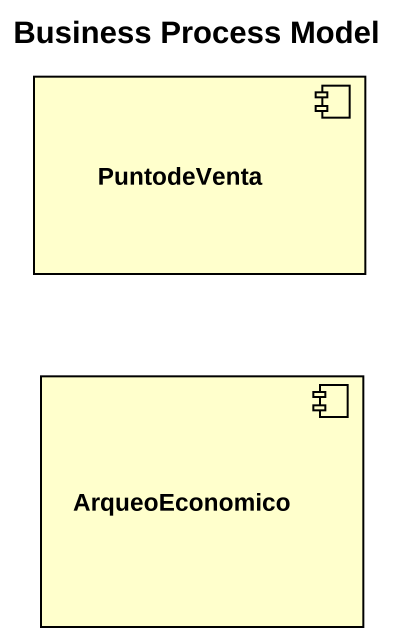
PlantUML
@startuml
title Business Process Model
component PuntodeVenta
component ArqueoEconomico
@enduml
